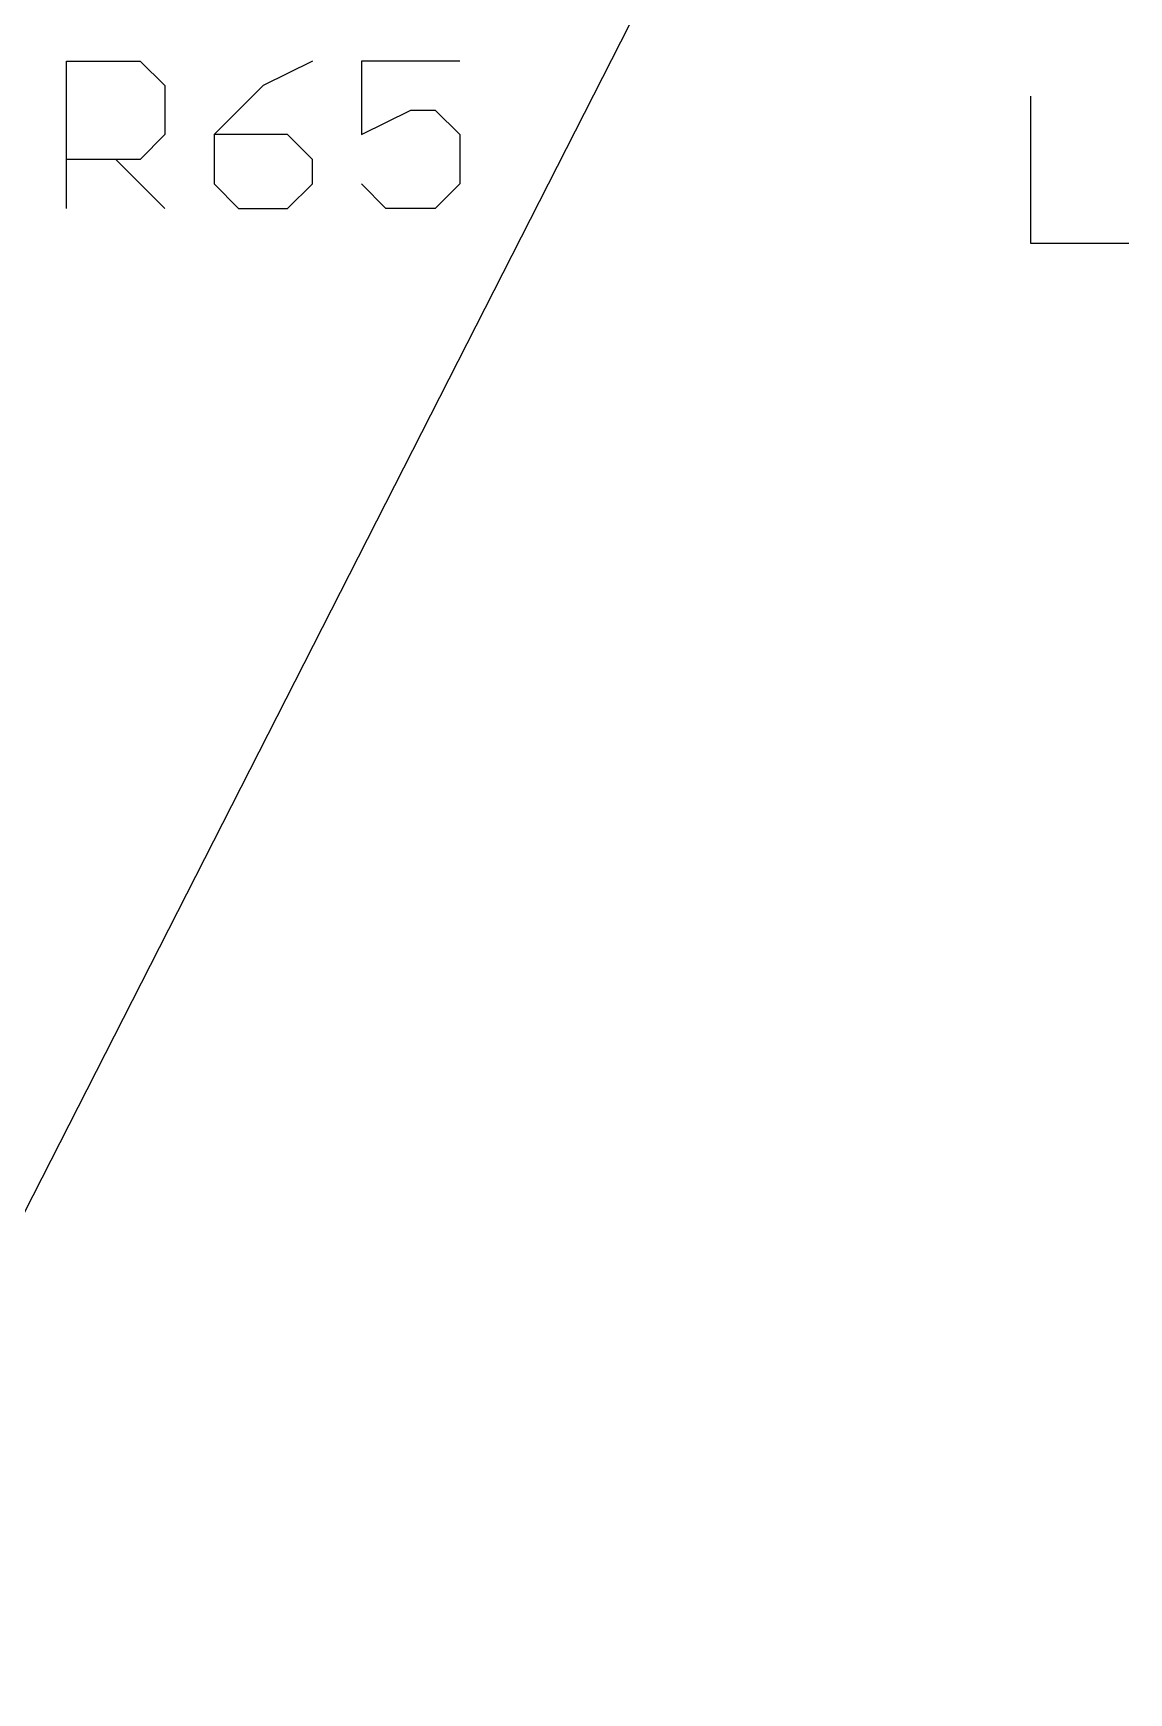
# Model space of a CAD drawing. Extents: x 0 to 3.48, y -0.08 to 2.34.
# Drawn here: x 1.9795 to 2.2135, y 0.4871 to 0.8415 of the extents above; entities that cross this region are included whole.
import ezdxf

# ---------------------------------------------------------------- set-up
doc = ezdxf.new("R2010")
doc.units = 0
doc.layers.add('GTO', color=7, linetype='Continuous')

msp = doc.modelspace()

# ---------------------------------------------------------------- linework, layer by layer
at = {"layer": 'GTO'}
for points in [[(1.9253, 0.4871), (2.1649, 0.9572)], [(1.9866, 0.804), (1.9866, 0.8355), (2.0023, 0.8355), (2.0076, 0.8303), (2.0076, 0.8198), (2.0023, 0.8145), (1.9866, 0.8145)], [(2.0391, 0.8355), (2.0286, 0.8303), (2.0181, 0.8198), (2.0181, 0.8093), (2.0233, 0.804), (2.0338, 0.804), (2.0391, 0.8093), (2.0391, 0.8145), (2.0338, 0.8198), (2.0181, 0.8198)], [(2.0706, 0.8355), (2.0496, 0.8355), (2.0496, 0.8198), (2.0601, 0.825), (2.0653, 0.825), (2.0706, 0.8198), (2.0706, 0.8093), (2.0653, 0.804), (2.0548, 0.804), (2.0496, 0.8093)], [(2.1925, 0.828), (2.1925, 0.7966), (2.2135, 0.7966)], [(1.9971, 0.8145), (2.0076, 0.804)]]:
    msp.add_lwpolyline(points, dxfattribs=at)

doc.saveas('drawing.dxf')
